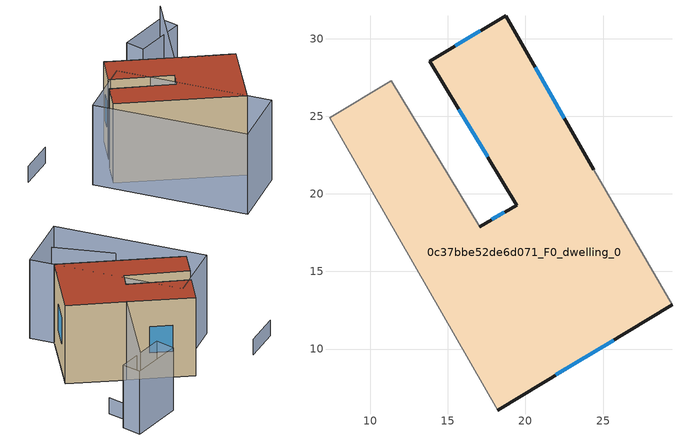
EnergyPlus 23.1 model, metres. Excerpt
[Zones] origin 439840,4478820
0c37bbe52de6d071_F0_dwelling_0
 floor ground (EU_floor_Construction): 18.72,31.48 24.41,21.56 29.45,12.85 18.2,6.06 7.37,24.91 11.35,27.31 17.04,17.89 19.42,19.28 13.84,28.57 z0
 wall outside (EU_wall_Construction): 24.41,21.56 18.72,31.48 13.84,28.57 19.42,19.28 17.04,17.89 / 18.2,6.06 29.45,12.85 z0:15
 wall adiabatic (EU_wall_Construction): 29.45,12.85 24.41,21.56 / 17.04,17.89 11.35,27.31 7.37,24.91 18.2,6.06 z0:15
 window (EU_Window_Construction): 15.71,25.46 17.56,22.39 / 17.09,30.5 15.47,29.54 / 22.51,24.88 20.62,28.16 / 21.96,8.33 25.69,10.58 / 18.63,18.82 17.84,18.36 z5.01:9.99
 roof outside (EU_roof_Construction): 29.45,12.85 24.41,21.56 18.72,31.48 13.84,28.57 19.42,19.28 17.04,17.89 11.35,27.31 7.37,24.91 18.2,6.06 z15
shading: 6.53,11.97 8.77,1.56 / 39.19,30.28 38.44,27.01 / 38.44,27.01 29.43,29.08 / 29.43,29.08 30.18,32.35 / 30.18,32.35 39.19,30.28 z0:12; 29.45,12.85 24.26,21.47 / 24.26,21.47 38.34,29.96 / 7.09,1.2 5.66,27.81 / 5.66,27.81 17,28.42 / 17,28.42 18.43,1.81 / 18.43,1.81 7.09,1.2 z0:15; 35.21,23.14 37,30.79 / 8.84,37.47 2.27,37.67 z0:3
[Building]
EU S2 Campaign: North Axis=0; Terrain=City; Solar Distribution=FullExterior
[Site:Location]
Madrid: Latitude=40.5; Longitude=-3.5; Time Zone=1; Elevation=609
[SizingPeriod:WeatherFileDays]
AnnualSizingPeriod: Begin Month=1; Begin Day of Month=1; End Month=12; End Day of Month=31; Day of Week for Start Day=Monday; Use Weather File Daylight Saving Period=No; Use Weather File Rain and Snow Indicators=No
[MATERIAL]
EU_InternalMass_Material: Roughness=MediumRough; Thickness=0.1; Conductivity=1; Density=1800; Specific Heat=900; Thermal Absorptance=0.9; Solar Absorptance=0.7; Visible Absorptance=0.7
[MATERIAL:NOMASS] Roughness=MediumRough; Thermal Absorptance=0.9; Solar Absorptance=0.7; Visible Absorptance=0.7
Name | Thermal Resistance
EU_wall_NoMass | 0.459673
EU_roof_NoMass | 0.495815
EU_floor_NoMass | 0.788942
[WINDOWMATERIAL:SIMPLEGLAZINGSYSTEM]
EU_Window_SimpleGlazing: UFactor=4.26103; Solar Heat Gain Coefficient=0.85; Visible Transmittance=0.85
[CONSTRUCTION]
EU_wall_Construction: EU_wall_NoMass
EU_roof_Construction: EU_roof_NoMass
EU_floor_Construction: EU_floor_NoMass
EU_InternalMass_Construction: EU_InternalMass_Material
EU_Window_Construction: EU_Window_SimpleGlazing
[ZONE]
0c37bbe52de6d071_F0_dwelling_0: Type=1; Multiplier=1; Ceiling Height=autocalculate; Volume=3798.42; Floor Area=autocalculate; Part of Total Floor Area=Yes
[INTERNALMASS]
0c37bbe52de6d071_F0_dwelling_0_EU_InternalMass: Construction=EU_InternalMass_Construction; Zone or ZoneList=0c37bbe52de6d071_F0_dwelling_0; Surface Area=253.228
[OTHEREQUIPMENT]
EU_Step8_InternalGain_0c37bbe52de6d071_F0_dwelling_0_f000: Fuel Type=Electricity; Zone or ZoneList or Space or SpaceList=0c37bbe52de6d071_F0_dwelling_0; Schedule=EU_Step8_GainSchedule_0c37bbe52de6d071_F0_dwelling_0_f000; Design Level Calculation Method=Watts/Area; Power per Zone Floor Area=1; Fraction Latent=0; Fraction Radiant=0; Fraction Lost=0; Carbon Dioxide Generation Rate=0; EndUse Subcategory=EU_Step8_InternalGains
[ZONEVENTILATION:DESIGNFLOWRATE]
EU_ConstantAir_0c37bbe52de6d071_F0_dwelling_0: Zone or ZoneList or Space or SpaceList=0c37bbe52de6d071_F0_dwelling_0; Schedule=EU_AlwaysOn; Design Flow Rate Calculation Method=AirChanges/Hour; Air Changes per Hour=0.719161; Ventilation Type=Natural; Fan Pressure Rise=0; Fan Total Efficiency=1; Constant Term Coefficient=1; Temperature Term Coefficient=0; Velocity Term Coefficient=0; Velocity Squared Term Coefficient=0; Minimum Indoor Temperature=-100; Maximum Indoor Temperature=100; Delta Temperature=-100; Minimum Outdoor Temperature=-100; Maximum Outdoor Temperature=100; Maximum Wind Speed=40
[HVACTEMPLATE:THERMOSTAT]
EU_HeatOnly_0c37bbe52de6d071_F0_dwelling_0: Constant Heating Setpoint=20; Constant Cooling Setpoint=50
[HVACTEMPLATE:ZONE:IDEALLOADSAIRSYSTEM]
0c37bbe52de6d071_F0_dwelling_0: Template Thermostat=EU_HeatOnly_0c37bbe52de6d071_F0_dwelling_0; System Availability Schedule=EU_AlwaysOn; Maximum Heating Supply Air Temperature=50; Minimum Cooling Supply Air Temperature=13; Maximum Heating Supply Air Humidity Ratio=0.0156; Minimum Cooling Supply Air Humidity Ratio=0.0077; Heating Limit=NoLimit; Cooling Limit=NoLimit; Heating Availability Schedule=EU_AlwaysOn; Cooling Availability Schedule=EU_CoolingOff; Dehumidification Control Type=ConstantSensibleHeatRatio; Cooling Sensible Heat Ratio=0.7; Dehumidification Setpoint=60; Humidification Control Type=None; Humidification Setpoint=30; Outdoor Air Method=None; Outdoor Air Flow Rate per Person=0.00944; Outdoor Air Flow Rate per Zone Floor Area=0; Outdoor Air Flow Rate per Zone=0; Demand Controlled Ventilation Type=None; Outdoor Air Economizer Type=NoEconomizer; Heat Recovery Type=None; Sensible Heat Recovery Effectiveness=0.7; Latent Heat Recovery Effectiveness=0.65
[SIZING:ZONE]
0c37bbe52de6d071_F0_dwelling_0: Zone Cooling Design Supply Air Temperature Input Method=SupplyAirTemperature; Zone Cooling Design Supply Air Temperature=13; Zone Heating Design Supply Air Temperature Input Method=SupplyAirTemperature; Zone Heating Design Supply Air Temperature=50; Zone Cooling Design Supply Air Humidity Ratio=0.008; Zone Heating Design Supply Air Humidity Ratio=0.008; Cooling Design Air Flow Method=DesignDay; Cooling Design Air Flow Rate=0; Cooling Minimum Air Flow per Zone Floor Area=0.000762; Cooling Minimum Air Flow=0; Cooling Minimum Air Flow Fraction=0.2; Heating Design Air Flow Method=DesignDay; Heating Design Air Flow Rate=0; Heating Maximum Air Flow per Zone Floor Area=0.002032; Heating Maximum Air Flow=0.141576; Heating Maximum Air Flow Fraction=0.3; Account for Dedicated Outdoor Air System=No; Dedicated Outdoor Air System Control Strategy=NeutralSupplyAir; Dedicated Outdoor Air Low Setpoint Temperature for Design=autosize; Dedicated Outdoor Air High Setpoint Temperature for Design=autosize; Zone Load Sizing Method=Sensible Load Only No Latent Load; Zone Latent Cooling Design Supply Air Humidity Ratio Input Method=HumidityRatioDifference; Zone Cooling Design Supply Air Humidity Ratio Difference=0.005; Zone Latent Heating Design Supply Air Humidity Ratio Input Method=HumidityRatioDifference; Zone Humidification Design Supply Air Humidity Ratio Difference=0.005
[SCHEDULE:CONSTANT]
Name | Hourly Value
EU_AlwaysOn | 1
EU_CoolingOff | 0
[SCHEDULE:FILE]
EU_Step8_GainSchedule_0c37bbe52de6d071_F0_dwelling_0_f000: File=../../schedules/0c37bbe52de6d071/0c37bbe52de6d071_F0_dwelling_0_f000_gain.csv; Column Number=1; Rows to Skip at Top=0; Number of Hours of Data=8760; Column Separator=Comma; Interpolate to Timestep=No; Minutes per Item=60; Adjust Schedule for Daylight Savings=Yes
